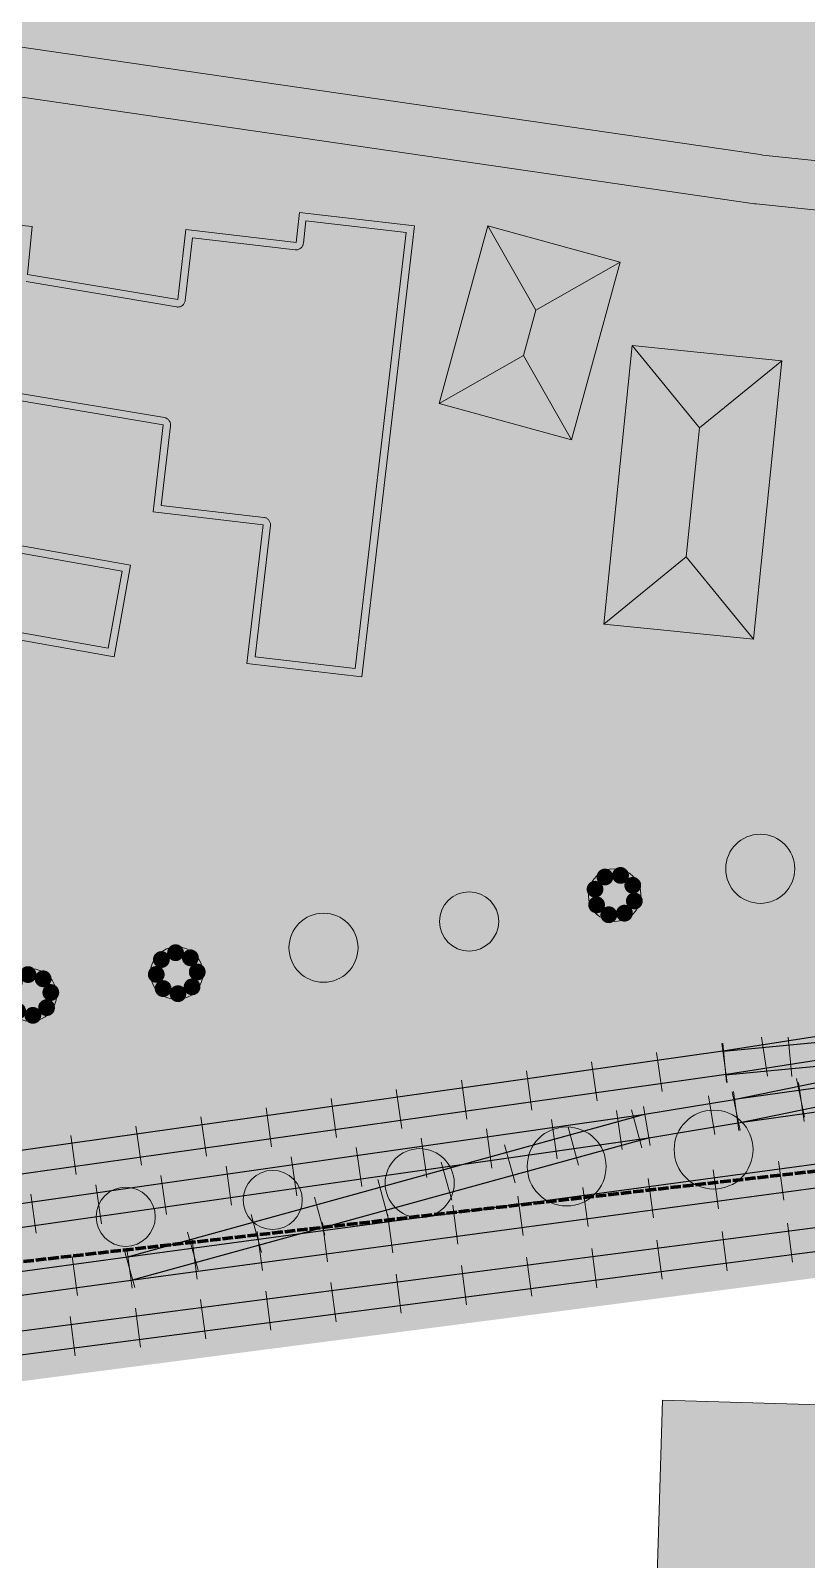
# Model space of a CAD drawing. Header units: metres. Extents: x 305909 to 307171, y 9156037 to 9156671.
# Drawn here: x 306738.5 to 306785.7, y 9156109.5 to 9156202.4 of the extents above; entities that cross this region are included whole.
import ezdxf

# ---------------------------------------------------------------- set-up
doc = ezdxf.new("R2010")
doc.units = ezdxf.units.M
doc.linetypes.add('DASHED2', pattern=[0.762, 0.635, -0.127])
for name, color, linetype, lineweight, true_color in [('B-BANGUNAN_PERDAGANGAN', 7, 'Continuous', 13, 0xde7878), ('B-BANGUNAN_PERMUKIMAN', 7, 'Continuous', 13, 0xf0cd8c), ('B-BAYANGAN', 7, 'Continuous', 0, 0x76786c), ('B-DELINEASI', 7, 'DASHED2', 70, 0xc800c8), ('J-PERKERASAN_JALAN', 7, 'Continuous', 9, 0x989896), ('K-BANGUNAN_LUAR_TAPAK', 7, 'Continuous', 9, 0xdedede), ('K-REL_BALAS', 7, 'Continuous', 0, 0xb0a89c), ('K-REL_BANTALAN', 7, 'Continuous', 9, 0x5a5a5a), ('K-REL_KA', 7, 'Continuous', 25, 0x282828), ('V-POHON_PENEDUH', 7, 'Continuous', 13, 0x288232)]:
    doc.layers.add(name, color=color, linetype=linetype, lineweight=lineweight, true_color=true_color)
doc.layers.add('G-PERKERASAN', color=7, linetype='Continuous')

# ---------------------------------------------------------------- blocks, each defined once
blk = doc.blocks.new('POHON')
at = {"true_color": 0x347638}
h = blk.add_hatch(color=97, dxfattribs=at)
h.dxf.hatch_style = 1
edge = h.paths.add_edge_path()
edge.add_arc((0, 0), 1, 0, 360)
at = {"true_color": 0x3e843e}
h = blk.add_hatch(color=97, dxfattribs=at)
h.dxf.hatch_style = 1
edge = h.paths.add_edge_path()
edge.add_arc((-0.552, 0.552), 0.32, 0, 360)
h = blk.add_hatch(color=97, dxfattribs=at)
h.dxf.hatch_style = 1
edge = h.paths.add_edge_path()
edge.add_arc((0, 0.78), 0.32, 0, 360)
h = blk.add_hatch(color=97, dxfattribs=at)
h.dxf.hatch_style = 1
edge = h.paths.add_edge_path()
edge.add_arc((0.552, 0.552), 0.32, 0, 360)
at = {"true_color": 0x62a556}
h = blk.add_hatch(color=85, dxfattribs=at)
h.dxf.hatch_style = 1
edge = h.paths.add_edge_path()
edge.add_arc((-0.2, 0.22), 0.55, 0, 360)
at = {"true_color": 0x697060}
h = blk.add_hatch(color=251, dxfattribs=at)
h.dxf.hatch_style = 1
edge = h.paths.add_edge_path()
edge.add_arc((0.38, -0.38), 1, 0, 360)
at = {"true_color": 0x3e843e}
h = blk.add_hatch(color=97, dxfattribs=at)
h.dxf.hatch_style = 1
edge = h.paths.add_edge_path()
edge.add_arc((-0.78, 0), 0.32, 0, 360)
h = blk.add_hatch(color=97, dxfattribs=at)
h.dxf.hatch_style = 1
edge = h.paths.add_edge_path()
edge.add_arc((0.78, 0), 0.32, 0, 360)
h = blk.add_hatch(color=97, dxfattribs=at)
h.dxf.hatch_style = 1
edge = h.paths.add_edge_path()
edge.add_arc((-0.552, -0.552), 0.32, 0, 360)
h = blk.add_hatch(color=97, dxfattribs=at)
h.dxf.hatch_style = 1
edge = h.paths.add_edge_path()
edge.add_arc((0.552, -0.552), 0.32, 0, 360)
h = blk.add_hatch(color=97, dxfattribs=at)
h.dxf.hatch_style = 1
edge = h.paths.add_edge_path()
edge.add_arc((0, -0.78), 0.32, 0, 360)
at = {"color": 99, "lineweight": 9, "true_color": 0x235528}
blk.add_circle((0, 0), 1, dxfattribs=at)

msp = doc.modelspace()

# ---------------------------------------------------------------- hatches: boundary and pattern name
at = {"layer": 'B-BANGUNAN_PERDAGANGAN', "true_color": 0xda685f}
h = msp.add_hatch(color=13, dxfattribs=at)
h.dxf.hatch_style = 1
h.paths.add_polyline_path([(306769.283, 9156185.4), (306768.527, 9156182.645), (306763.405, 9156179.728), (306766.368, 9156190.521), (306769.283, 9156185.4)])
at = {"layer": 'B-BANGUNAN_PERDAGANGAN', "true_color": 0xcf635a}
h = msp.add_hatch(color=13, dxfattribs=at)
h.dxf.hatch_style = 1
h.paths.add_polyline_path([(306769.283, 9156185.4), (306766.368, 9156190.521), (306766.368, 9156190.523), (306774.406, 9156188.317), (306769.283, 9156185.4)])
at = {"layer": 'B-BANGUNAN_PERDAGANGAN', "true_color": 0xa54f48}
h = msp.add_hatch(color=15, dxfattribs=at)
h.dxf.hatch_style = 1
h.paths.add_polyline_path([(306771.443, 9156177.522), (306771.442, 9156177.522), (306768.527, 9156182.645), (306769.283, 9156185.4), (306774.406, 9156188.317), (306771.443, 9156177.522)])
at = {"layer": 'B-BANGUNAN_PERDAGANGAN', "true_color": 0xd7675e}
h = msp.add_hatch(color=13, dxfattribs=at)
h.dxf.hatch_style = 1
h.paths.add_polyline_path([(306775.143, 9156183.255), (306779.232, 9156178.242), (306778.436, 9156170.411), (306773.423, 9156166.322), (306775.143, 9156183.255)])
at = {"layer": 'B-BANGUNAN_PERDAGANGAN', "true_color": 0xd3655c}
h = msp.add_hatch(color=13, dxfattribs=at)
h.dxf.hatch_style = 1
h.paths.add_polyline_path([(306784.244, 9156182.331), (306784.244, 9156182.33), (306779.232, 9156178.242), (306775.143, 9156183.255), (306784.244, 9156182.331)])
at = {"layer": 'B-BANGUNAN_PERDAGANGAN', "true_color": 0xb0544d}
h = msp.add_hatch(color=15, dxfattribs=at)
h.dxf.hatch_style = 1
h.paths.add_polyline_path([(306768.527, 9156182.645), (306771.442, 9156177.522), (306763.405, 9156179.728), (306768.527, 9156182.645)])
at = {"layer": 'B-BANGUNAN_PERDAGANGAN', "true_color": 0xa85049}
h = msp.add_hatch(color=15, dxfattribs=at)
h.dxf.hatch_style = 1
h.paths.add_polyline_path([(306778.436, 9156170.411), (306779.232, 9156178.242), (306784.244, 9156182.33), (306782.525, 9156165.398), (306778.436, 9156170.411)])
at = {"layer": 'B-BANGUNAN_PERDAGANGAN', "true_color": 0xac524b}
h = msp.add_hatch(color=15, dxfattribs=at)
h.dxf.hatch_style = 1
h.paths.add_polyline_path([(306778.436, 9156170.411), (306782.525, 9156165.398), (306782.525, 9156165.398), (306773.423, 9156166.322), (306778.436, 9156170.411)])
at = {"layer": 'B-BANGUNAN_PERMUKIMAN', "true_color": 0xd4845c}
h = msp.add_hatch(color=23, dxfattribs=at)
h.dxf.hatch_style = 1
h.paths.add_polyline_path([(306738.355, 9156187.58), (306747.5, 9156186.044), (306747.998, 9156190.306), (306754.692, 9156189.524), (306754.904, 9156191.337), (306761.89, 9156190.521), (306758.69, 9156163.114), (306751.704, 9156163.93), (306752.688, 9156172.359), (306745.994, 9156173.141), (306746.611, 9156178.43), (306737.6, 9156179.944), (306736.745, 9156171.3), (306744.627, 9156169.895), (306743.634, 9156164.327), (306726.568, 9156167.37), (306728.95, 9156191.447), (306738.643, 9156190.488), (306738.355, 9156187.58)])
at = {"layer": 'B-BAYANGAN', "true_color": 0x76786c}
h = msp.add_hatch(color=8, dxfattribs=at)
h.dxf.hatch_style = 1
h.paths.add_polyline_path([(306739.105, 9156186.83), (306748.25, 9156185.294), (306748.748, 9156189.556), (306755.442, 9156188.774), (306755.654, 9156190.587), (306762.64, 9156189.771), (306759.44, 9156162.364), (306752.454, 9156163.18), (306753.438, 9156171.609), (306746.744, 9156172.391), (306747.361, 9156177.68), (306738.35, 9156179.194), (306737.495, 9156170.55), (306745.377, 9156169.145), (306744.384, 9156163.577), (306727.318, 9156166.62), (306729.7, 9156190.697), (306739.393, 9156189.738), (306739.105, 9156186.83)])
h = msp.add_hatch(color=8, dxfattribs=at)
h.dxf.hatch_style = 1
h.paths.add_polyline_path([(306775.458, 9156187.266), (306772.494, 9156176.471), (306764.455, 9156178.678), (306767.418, 9156189.473), (306775.458, 9156187.266)])
h = msp.add_hatch(color=8, dxfattribs=at)
h.dxf.hatch_style = 1
h.paths.add_polyline_path([(306785.295, 9156181.281), (306783.575, 9156164.348), (306774.473, 9156165.272), (306776.193, 9156182.205), (306785.295, 9156181.281)])
h = msp.add_hatch(color=8, dxfattribs=at)
h.dxf.hatch_style = 1
h.paths.add_polyline_path([(306789.632, 9156100.675), (306777.217, 9156101.034), (306777.731, 9156118.39), (306820.341, 9156117.147), (306820.4, 9156119.127), (306852.746, 9156118.186), (306852.261, 9156101.77), (306819.914, 9156102.712), (306820.011, 9156105.997), (306789.817, 9156106.881), (306789.632, 9156100.675)])
at = {"layer": 'G-PERKERASAN', "true_color": 0xe0ded9}
h = msp.add_hatch(color=254, dxfattribs=at)
h.dxf.hatch_style = 1
h.paths.add_polyline_path([(306927.367, 9156200.899), (306914.425, 9156199.401), (306871.946, 9156198.019), (306868.838, 9156144.144), (306843.973, 9156139.654), (306613.966, 9156113.407), (306520.721, 9156109.954), (306490.891, 9156113.339), (306490.891, 9156130.788), (306527.331, 9156127.935), (306527.76, 9156145.94), (306529.801, 9156231.677), (306512.264, 9156228.096), (306490.891, 9156230.233), (306490.891, 9156525.396), (306504.834, 9156523.084), (306572.178, 9156510.306), (306677.166, 9156490.276), (306781.809, 9156471.972), (306833.432, 9156467.309), (306884.355, 9156462.71), (306888.869, 9156462.302), (306927.367, 9156458.335), (306927.367, 9156401.733), (306880.738, 9156410.367), (306872.191, 9156289.958), (306880.063, 9156289.504), (306887.261, 9156399.075), (306927.367, 9156393.311), (306927.367, 9156281.994), (306926.264, 9156282.067), (306926.137, 9156271.641), (306927.367, 9156271.571), (306927.367, 9156261.486), (306927.056, 9156261.509), (306925.118, 9156229.109), (306925.062, 9156229.112), (306925.027, 9156228.301), (306925.75, 9156228.324), (306927.367, 9156240.415), (306927.367, 9156209.547), (306891.749, 9156208.374), (306886.184, 9156208.191), (306882.096, 9156208.056), (306881.637, 9156222), (306879.908, 9156222), (306879.787, 9156200), (306885.632, 9156200.303), (306885.601, 9156199.857), (306906.625, 9156201.392), (306908.7, 9156201.5), (306927.367, 9156203.76), (306927.367, 9156200.899)])
at = {"layer": 'J-PERKERASAN_JALAN', "true_color": 0xa8a8a6}
h = msp.add_hatch(color=253, dxfattribs=at)
h.dxf.hatch_style = 1
h.paths.add_polyline_path([(306644.846, 9156501.891), (306682.628, 9156491.9), (306683.147, 9156491.799), (306683.674, 9156491.767), (306684.2, 9156491.805), (306684.718, 9156491.912), (306685.216, 9156492.086), (306685.687, 9156492.324), (306686.123, 9156492.622), (306686.516, 9156492.975), (306686.858, 9156493.377), (306687.145, 9156493.82), (306687.371, 9156494.297), (306687.532, 9156494.8), (306687.626, 9156495.32), (306695.984, 9156569.63), (306695.989, 9156569.68), (306698.582, 9156595.648), (306698.6, 9156596.174), (306698.548, 9156596.698), (306698.428, 9156597.211), (306698.242, 9156597.704), (306697.992, 9156598.168), (306697.684, 9156598.595), (306697.322, 9156598.978), (306696.913, 9156599.31), (306696.464, 9156599.585), (306695.982, 9156599.799), (306695.477, 9156599.948), (306694.957, 9156600.029), (306670.552, 9156602.201), (306670.518, 9156602.204), (306670.5, 9156602.206), (306670.466, 9156602.21), (306657.245, 9156603.85), (306657.037, 9156603.87), (306645.006, 9156604.728), (306644.988, 9156604.729), (306644.846, 9156604.739), (306644.846, 9156621.261), (306646.404, 9156640), (306649.414, 9156640), (306647.057, 9156611.647), (306647.048, 9156611.12), (306647.108, 9156610.596), (306647.237, 9156610.085), (306647.432, 9156609.595), (306647.689, 9156609.135), (306648.005, 9156608.713), (306648.374, 9156608.336), (306648.789, 9156608.011), (306649.243, 9156607.743), (306649.728, 9156607.538), (306650.236, 9156607.397), (306650.758, 9156607.325), (306657.367, 9156606.854), (306657.419, 9156606.85), (306657.445, 9156606.847), (306657.497, 9156606.842), (306665.344, 9156605.868), (306665.869, 9156605.838), (306666.394, 9156605.877), (306666.909, 9156605.984), (306667.406, 9156606.159), (306667.875, 9156606.397), (306668.309, 9156606.694), (306668.701, 9156607.046), (306669.043, 9156607.446), (306669.329, 9156607.888), (306669.555, 9156608.363), (306669.716, 9156608.864), (306669.81, 9156609.382), (306673.323, 9156640), (306676.343, 9156640), (306672.801, 9156609.131), (306672.776, 9156608.6), (306672.821, 9156608.07), (306672.936, 9156607.551), (306673.119, 9156607.051), (306673.367, 9156606.581), (306673.675, 9156606.147), (306674.037, 9156605.758), (306674.448, 9156605.421), (306674.9, 9156605.141), (306675.385, 9156604.924), (306675.895, 9156604.773), (306676.421, 9156604.69), (306695.455, 9156602.997), (306695.967, 9156602.984), (306696.477, 9156603.037), (306696.976, 9156603.155), (306697.455, 9156603.336), (306697.908, 9156603.576), (306698.326, 9156603.873), (306698.703, 9156604.22), (306699.032, 9156604.613), (306699.309, 9156605.044), (306699.528, 9156605.508), (306699.686, 9156605.996), (306699.78, 9156606.499), (306703.845, 9156640), (306706.867, 9156640), (306702.827, 9156606.709), (306702.798, 9156606.205), (306702.833, 9156605.702), (306702.931, 9156605.207), (306703.09, 9156604.728), (306703.308, 9156604.273), (306703.582, 9156603.849), (306703.907, 9156603.463), (306704.278, 9156603.121), (306704.689, 9156602.828), (306705.134, 9156602.59), (306705.605, 9156602.409), (306706.096, 9156602.289), (306706.597, 9156602.232), (306734.805, 9156600.812), (306735.341, 9156600.821), (306735.872, 9156600.902), (306736.387, 9156601.053), (306736.877, 9156601.271), (306737.333, 9156601.554), (306737.748, 9156601.894), (306738.113, 9156602.288), (306738.422, 9156602.726), (306738.67, 9156603.202), (306738.852, 9156603.707), (306738.964, 9156604.231), (306739.006, 9156604.766), (306739.208, 9156624.77), (306739.214, 9156624.897), (306739.218, 9156624.96), (306739.232, 9156625.087), (306739.378, 9156626.142), (306739.392, 9156626.229), (306739.431, 9156626.4), (306739.456, 9156626.484), (306739.711, 9156627.27), (306739.743, 9156627.363), (306739.812, 9156627.52), (306739.883, 9156627.648), (306739.981, 9156627.788), (306740.042, 9156627.864), (306740.45, 9156628.344), (306740.517, 9156628.418), (306740.644, 9156628.54), (306740.762, 9156628.632), (306740.888, 9156628.713), (306741.022, 9156628.78), (306741.186, 9156628.842), (306741.282, 9156628.871), (306741.894, 9156629.037), (306741.984, 9156629.059), (306742.165, 9156629.09), (306742.257, 9156629.1), (306742.92, 9156629.153), (306742.958, 9156629.155), (306742.978, 9156629.157), (306743.016, 9156629.158), (306746.832, 9156629.316), (306746.832, 9156624.748), (306746.627, 9156624.785), (306746.112, 9156624.811), (306745.599, 9156624.77), (306745.094, 9156624.664), (306744.608, 9156624.494), (306744.148, 9156624.263), (306743.721, 9156623.975), (306743.334, 9156623.634), (306742.995, 9156623.246), (306742.709, 9156622.818), (306742.479, 9156622.357), (306742.311, 9156621.87), (306742.207, 9156621.366), (306742.169, 9156620.852), (306742.009, 9156605.084), (306742.036, 9156604.578), (306742.127, 9156604.079), (306742.281, 9156603.595), (306742.494, 9156603.135), (306742.764, 9156602.705), (306743.086, 9156602.313), (306743.455, 9156601.965), (306743.865, 9156601.667), (306744.31, 9156601.423), (306744.782, 9156601.237), (306745.274, 9156601.112), (306745.778, 9156601.051), (306746.285, 9156601.053), (306746.832, 9156601.091), (306746.832, 9156598.084), (306740.557, 9156597.65), (306740.55, 9156597.65), (306739.623, 9156597.584), (306739.502, 9156597.579), (306739.441, 9156597.578), (306739.32, 9156597.581), (306705.781, 9156599.269), (306705.274, 9156599.263), (306704.772, 9156599.192), (306704.283, 9156599.059), (306703.815, 9156598.864), (306703.375, 9156598.612), (306702.971, 9156598.307), (306702.609, 9156597.952), (306702.294, 9156597.555), (306702.032, 9156597.121), (306701.827, 9156596.658), (306701.682, 9156596.172), (306701.6, 9156595.672), (306698.971, 9156569.354), (306698.97, 9156569.345), (306698.968, 9156569.32), (306690.454, 9156493.625), (306690.43, 9156493.089), (306690.478, 9156492.555), (306690.597, 9156492.032), (306690.785, 9156491.529), (306691.038, 9156491.057), (306691.353, 9156490.622), (306691.723, 9156490.233), (306692.141, 9156489.897), (306692.601, 9156489.621), (306693.093, 9156489.408), (306693.61, 9156489.263), (306746.584, 9156478.174), (306746.832, 9156478.131), (306746.832, 9156474.899), (306746.254, 9156474.979), (306746.187, 9156474.99), (306746.147, 9156474.997), (306746.081, 9156475.01), (306693.923, 9156485.928), (306693.42, 9156486.001), (306692.911, 9156486.008), (306692.406, 9156485.952), (306691.912, 9156485.831), (306691.437, 9156485.649), (306690.989, 9156485.409), (306690.575, 9156485.113), (306690.202, 9156484.767), (306689.876, 9156484.377), (306689.603, 9156483.949), (306689.385, 9156483.489), (306689.228, 9156483.005), (306689.134, 9156482.506), (306680.222, 9156410.677), (306675.974, 9156376.463), (306675.956, 9156376.284), (306671.777, 9156323.14), (306671.77, 9156322.633), (306671.826, 9156322.13), (306671.946, 9156321.638), (306672.127, 9156321.165), (306672.366, 9156320.718), (306672.66, 9156320.305), (306673.003, 9156319.933), (306673.391, 9156319.607), (306673.817, 9156319.333), (306674.274, 9156319.115), (306674.755, 9156318.956), (306675.252, 9156318.859), (306742.855, 9156310.121), (306742.925, 9156310.112), (306746.832, 9156309.677), (306746.832, 9156306.458), (306742.535, 9156306.936), (306742.507, 9156306.939), (306675.118, 9156315.65), (306674.596, 9156315.683), (306674.073, 9156315.648), (306673.56, 9156315.544), (306673.065, 9156315.375), (306672.596, 9156315.142), (306672.162, 9156314.85), (306671.769, 9156314.504), (306671.425, 9156314.109), (306671.135, 9156313.673), (306670.905, 9156313.203), (306670.738, 9156312.706), (306670.638, 9156312.193), (306658.158, 9156215.036), (306658.126, 9156214.508), (306658.163, 9156213.981), (306658.269, 9156213.463), (306658.443, 9156212.964), (306658.681, 9156212.492), (306658.979, 9156212.056), (306659.333, 9156211.663), (306659.734, 9156211.32), (306660.178, 9156211.032), (306660.656, 9156210.806), (306661.159, 9156210.645), (306661.679, 9156210.551), (306720.042, 9156203.993), (306720.074, 9156203.989), (306720.09, 9156203.987), (306720.122, 9156203.983), (306746.832, 9156200.101), (306746.832, 9156197.07), (306725.61, 9156200.154), (306725.102, 9156200.195), (306724.593, 9156200.171), (306724.091, 9156200.082), (306723.604, 9156199.931), (306723.141, 9156199.719), (306722.709, 9156199.45), (306722.314, 9156199.127), (306721.963, 9156198.758), (306721.662, 9156198.346), (306721.416, 9156197.9), (306721.229, 9156197.426), (306721.103, 9156196.932), (306721.041, 9156196.427), (306718.22, 9156147.695), (306718.204, 9156147.573), (306718.081, 9156147.572), (306715.348, 9156147.731), (306715.226, 9156147.746), (306715.225, 9156147.869), (306718.092, 9156197.386), (306718.089, 9156197.891), (306718.023, 9156198.392), (306717.894, 9156198.88), (306717.704, 9156199.349), (306717.457, 9156199.789), (306717.156, 9156200.195), (306716.807, 9156200.56), (306716.414, 9156200.878), (306715.985, 9156201.144), (306715.525, 9156201.354), (306715.043, 9156201.504), (306714.545, 9156201.592), (306655.828, 9156208.19), (306655.755, 9156208.199), (306655.718, 9156208.205), (306655.646, 9156208.217), (306644.846, 9156210.245), (306644.846, 9156213.297), (306650.508, 9156212.234), (306651.047, 9156212.17), (306651.589, 9156212.18), (306652.125, 9156212.263), (306652.645, 9156212.418), (306653.139, 9156212.642), (306653.598, 9156212.93), (306654.014, 9156213.278), (306654.38, 9156213.679), (306654.687, 9156214.126), (306654.931, 9156214.611), (306655.108, 9156215.124), (306655.213, 9156215.656), (306667.626, 9156312.291), (306667.658, 9156312.83), (306667.618, 9156313.369), (306667.505, 9156313.897), (306667.322, 9156314.406), (306667.072, 9156314.885), (306666.76, 9156315.326), (306666.391, 9156315.721), (306665.973, 9156316.063), (306665.512, 9156316.345), (306665.017, 9156316.562), (306664.498, 9156316.711), (306663.963, 9156316.789), (306650.646, 9156317.806), (306650.624, 9156317.808), (306650.61, 9156317.809), (306650.587, 9156317.811), (306644.846, 9156318.383), (306644.846, 9156321.599), (306650.851, 9156321.001), (306650.943, 9156320.993), (306664.514, 9156319.956), (306665.037, 9156319.95), (306665.556, 9156320.013), (306666.062, 9156320.142), (306666.547, 9156320.337), (306667.002, 9156320.593), (306667.42, 9156320.906), (306667.794, 9156321.271), (306668.117, 9156321.681), (306668.384, 9156322.131), (306668.59, 9156322.611), (306668.732, 9156323.114), (306668.807, 9156323.631), (306672.973, 9156376.62), (306672.977, 9156376.665), (306672.98, 9156376.687), (306672.985, 9156376.732), (306676.578, 9156405.674), (306676.609, 9156406.191), (306676.572, 9156406.708), (306676.469, 9156407.216), (306676.301, 9156407.706), (306676.071, 9156408.17), (306675.783, 9156408.6), (306675.442, 9156408.99), (306675.054, 9156409.333), (306674.624, 9156409.622), (306674.161, 9156409.854), (306673.672, 9156410.023), (306673.164, 9156410.128), (306650.07, 9156413.368), (306649.949, 9156413.393), (306649.958, 9156413.515), (306650.338, 9156416.227), (306650.364, 9156416.348), (306650.486, 9156416.338), (306673.408, 9156413.124), (306673.935, 9156413.085), (306674.463, 9156413.116), (306674.982, 9156413.216), (306675.483, 9156413.384), (306675.957, 9156413.617), (306676.397, 9156413.91), (306676.795, 9156414.259), (306677.142, 9156414.657), (306677.435, 9156415.097), (306677.667, 9156415.572), (306677.834, 9156416.073), (306677.933, 9156416.592), (306686.301, 9156484.039), (306686.331, 9156484.559), (306686.293, 9156485.08), (306686.188, 9156485.591), (306686.018, 9156486.084), (306685.784, 9156486.55), (306685.492, 9156486.982), (306685.146, 9156487.373), (306684.752, 9156487.715), (306684.317, 9156488.003), (306683.849, 9156488.232), (306683.354, 9156488.398), (306644.846, 9156498.581), (306644.846, 9156501.891)])
h = msp.add_hatch(color=253, dxfattribs=at)
h.dxf.hatch_style = 1
h.paths.add_polyline_path([(306746.832, 9156200.101), (306782.931, 9156194.856), (306783.093, 9156194.835), (306806.23, 9156192.431), (306865.854, 9156186.243), (306866.388, 9156186.223), (306866.919, 9156186.275), (306867.439, 9156186.397), (306867.938, 9156186.587), (306868.407, 9156186.842), (306868.838, 9156187.157), (306869.223, 9156187.527), (306869.556, 9156187.945), (306869.83, 9156188.403), (306870.04, 9156188.894), (306870.184, 9156189.408), (306870.257, 9156189.937), (306869.849, 9156184.223), (306869.847, 9156184.185), (306869.543, 9156179.003), (306869.541, 9156179.511), (306869.474, 9156180.015), (306869.343, 9156180.506), (306869.152, 9156180.977), (306868.902, 9156181.42), (306868.598, 9156181.827), (306868.245, 9156182.193), (306867.848, 9156182.511), (306867.414, 9156182.776), (306866.951, 9156182.984), (306866.464, 9156183.131), (306865.963, 9156183.216), (306805.921, 9156189.447), (306782.691, 9156191.861), (306782.651, 9156191.866), (306782.631, 9156191.868), (306782.59, 9156191.874), (306746.832, 9156197.07), (306746.832, 9156200.101)])
at = {"layer": 'K-BANGUNAN_LUAR_TAPAK', "true_color": 0xececea}
h = msp.add_hatch(color=7, dxfattribs=at)
h.dxf.hatch_style = 1
h.paths.add_polyline_path([(306788.882, 9156101.425), (306776.467, 9156101.784), (306776.981, 9156119.14), (306819.591, 9156117.897), (306819.65, 9156119.877), (306851.996, 9156118.936), (306851.511, 9156102.52), (306819.164, 9156103.462), (306819.261, 9156106.747), (306789.067, 9156107.631), (306788.882, 9156101.425)])
at = {"layer": 'K-REL_BALAS', "true_color": 0xbeb8ae}
h = msp.add_hatch(color=9, dxfattribs=at)
h.dxf.hatch_style = 1
h.paths.add_polyline_path([(306482.161, 9156097.69), (306501.605, 9156097.161), (306542.586, 9156099.524), (306542.389, 9156102.187), (306542.282, 9156103.623), (306568.72, 9156105.583), (306591.588, 9156108.692), (306569.682, 9156106.674), (306569.612, 9156106.669), (306569.549, 9156106.666), (306569.479, 9156106.664), (306524.347, 9156106.469), (306524.303, 9156106.47), (306524.264, 9156106.471), (306524.22, 9156106.472), (306482.161, 9156108.597), (306482.161, 9156113.243), (306482.947, 9156113.203), (306482.161, 9156113.255), (306482.161, 9156117.905), (306520.136, 9156115.405), (306566.875, 9156114.978), (306613.861, 9156118.419), (306780.42, 9156141.945), (306829.435, 9156149.588), (306829.435, 9156141.095), (306798.465, 9156136.759), (306829.435, 9156140.936), (306829.435, 9156132.191), (306677.953, 9156112.489), (306592.693, 9156100.464), (306592.687, 9156100.464), (306592.682, 9156100.463), (306592.676, 9156100.462), (306557.241, 9156095.728), (306557.181, 9156095.721), (306557.127, 9156095.716), (306557.067, 9156095.712), (306501.774, 9156092.523), (306501.706, 9156092.52), (306501.645, 9156092.519), (306501.577, 9156092.52), (306482.161, 9156093.048), (306482.161, 9156097.69)])

# ---------------------------------------------------------------- linework, layer by layer
at = {"layer": 'B-BANGUNAN_PERDAGANGAN', "color": 29, "lineweight": 9, "true_color": 0x69322e}
for p, q in [((306766.368, 9156190.521), (306769.283, 9156185.4)), ((306774.406, 9156188.317), (306769.283, 9156185.4)), ((306769.283, 9156185.4), (306768.527, 9156182.645)), ((306775.143, 9156183.255), (306779.232, 9156178.242)), ((306763.405, 9156179.728), (306768.527, 9156182.645)), ((306771.442, 9156177.522), (306768.527, 9156182.645)), ((306784.244, 9156182.33), (306779.232, 9156178.242)), ((306778.436, 9156170.411), (306779.232, 9156178.242)), ((306773.423, 9156166.322), (306778.436, 9156170.411)), ((306782.525, 9156165.398), (306778.436, 9156170.411))]:
    msp.add_line(p, q, dxfattribs=at)
at = {"layer": 'B-BANGUNAN_PERDAGANGAN', "color": 29, "lineweight": 13, "true_color": 0x69322e}
for points in [[(306774.408, 9156188.316), (306771.444, 9156177.521), (306763.405, 9156179.728), (306766.368, 9156190.523), (306774.408, 9156188.316)], [(306784.244, 9156182.331), (306782.525, 9156165.398), (306773.423, 9156166.322), (306775.143, 9156183.255), (306784.244, 9156182.331)]]:
    msp.add_lwpolyline(points, close=True, dxfattribs=at)
at = {"layer": 'B-BANGUNAN_PERMUKIMAN', "color": 27, "lineweight": 13, "true_color": 0x744832}
msp.add_lwpolyline([(306738.355, 9156187.58), (306747.5, 9156186.044), (306747.998, 9156190.306), (306754.692, 9156189.524), (306754.904, 9156191.337), (306761.89, 9156190.521), (306758.69, 9156163.114), (306751.704, 9156163.93), (306752.688, 9156172.359), (306745.994, 9156173.141), (306746.611, 9156178.43), (306737.6, 9156179.944), (306736.745, 9156171.3), (306744.627, 9156169.895), (306743.634, 9156164.327), (306726.568, 9156167.37), (306728.95, 9156191.447), (306738.643, 9156190.488), (306738.355, 9156187.58)], close=True, dxfattribs=at)
at = {"layer": 'B-BANGUNAN_PERMUKIMAN', "color": 21, "lineweight": 9, "true_color": 0xfa9b6c}
for points in [[(306738.281, 9156187.137), (306747.426, 9156185.6), (306747.468, 9156185.595), (306747.511, 9156185.594), (306747.554, 9156185.597), (306747.596, 9156185.604), (306747.638, 9156185.615), (306747.678, 9156185.63), (306747.716, 9156185.649), (306747.753, 9156185.671), (306747.787, 9156185.697), (306747.819, 9156185.726), (306747.848, 9156185.758), (306747.873, 9156185.792), (306747.896, 9156185.829), (306747.914, 9156185.867), (306747.929, 9156185.908), (306747.94, 9156185.949), (306747.947, 9156185.991), (306748.393, 9156189.806), (306754.64, 9156189.077), (306754.684, 9156189.074), (306754.728, 9156189.075), (306754.772, 9156189.081), (306754.815, 9156189.091), (306754.857, 9156189.105), (306754.897, 9156189.123), (306754.935, 9156189.145), (306754.971, 9156189.171), (306755.004, 9156189.2), (306755.035, 9156189.232), (306755.061, 9156189.267), (306755.085, 9156189.305), (306755.104, 9156189.344), (306755.12, 9156189.386), (306755.132, 9156189.428), (306755.139, 9156189.472), (306755.298, 9156190.837), (306761.391, 9156190.126), (306758.296, 9156163.614), (306752.203, 9156164.325), (306753.135, 9156172.307), (306753.138, 9156172.351), (306753.136, 9156172.395), (306753.131, 9156172.439), (306753.121, 9156172.482), (306753.107, 9156172.524), (306753.088, 9156172.564), (306753.066, 9156172.602), (306753.041, 9156172.638), (306753.012, 9156172.672), (306752.98, 9156172.702), (306752.945, 9156172.729), (306752.907, 9156172.752), (306752.867, 9156172.772), (306752.826, 9156172.787), (306752.784, 9156172.799), (306752.74, 9156172.806), (306746.493, 9156173.535), (306747.058, 9156178.378), (306747.061, 9156178.423), (306747.06, 9156178.469), (306747.053, 9156178.514), (306747.043, 9156178.558), (306747.028, 9156178.601), (306747.008, 9156178.642), (306746.984, 9156178.682), (306746.957, 9156178.718), (306746.926, 9156178.751), (306746.892, 9156178.782), (306746.855, 9156178.808), (306746.815, 9156178.831), (306746.774, 9156178.85), (306746.731, 9156178.864), (306746.686, 9156178.874), (306737.675, 9156180.388)], [(306736.666, 9156170.857), (306744.105, 9156169.531), (306743.27, 9156164.849), (306727.057, 9156167.74)]]:
    msp.add_lwpolyline(points, dxfattribs=at)
at = {"layer": 'B-DELINEASI'}
msp.add_lwpolyline([(306572.178, 9156510.306), (306677.166, 9156490.276), (306781.809, 9156471.972), (306888.869, 9156462.302), (307002.836, 9156450.56), (307044.811, 9156445.344), (307040.22, 9156386.794), (307034.792, 9156282.996), (307033.552, 9156256.861), (307033.552, 9156224.798), (307008.361, 9156221.849), (306994.202, 9156219.777), (306994.202, 9156214.251), (306986.259, 9156211.833), (306955.522, 9156207.689), (306947.234, 9156203.199), (306914.425, 9156199.401), (306871.946, 9156198.019), (306868.838, 9156144.144), (306843.973, 9156139.654), (306613.966, 9156113.407)], dxfattribs=at)
at = {"layer": 'J-PERKERASAN_JALAN', "color": 8, "lineweight": 13, "true_color": 0x787876}
for points in [[(306720.122, 9156203.983), (306782.931, 9156194.856), (306783.093, 9156194.835), (306806.23, 9156192.431)], [(306805.921, 9156189.447), (306782.691, 9156191.861), (306782.651, 9156191.866), (306782.631, 9156191.868), (306782.59, 9156191.874), (306725.61, 9156200.154)]]:
    msp.add_lwpolyline(points, dxfattribs=at)
at = {"layer": 'K-BANGUNAN_LUAR_TAPAK', "color": 253, "lineweight": 9, "true_color": 0xb0b0ae}
msp.add_lwpolyline([(306788.882, 9156101.425), (306776.467, 9156101.784), (306776.981, 9156119.14), (306819.591, 9156117.897), (306819.65, 9156119.877), (306851.996, 9156118.936), (306851.511, 9156102.52), (306819.164, 9156103.462), (306819.261, 9156106.747), (306789.067, 9156107.631), (306788.882, 9156101.425)], close=True, dxfattribs=at)
at = {"layer": 'K-REL_BANTALAN'}
for points in [[(306780.592, 9156140.838), (306780.928, 9156138.461)], [(306780.873, 9156138.455), (306780.647, 9156140.844)], [(306783.012, 9156141.215), (306783.381, 9156138.844)], [(306784.855, 9156138.832), (306784.629, 9156141.221)], [(306772.671, 9156139.719), (306773.006, 9156137.343)], [(306776.631, 9156140.278), (306776.967, 9156137.902)], [(306764.749, 9156138.6), (306765.085, 9156136.224)], [(306768.71, 9156139.16), (306769.046, 9156136.783)], [(306785.626, 9156136.348), (306785.145, 9156138.699)], [(306785.595, 9156136.088), (306785.262, 9156138.465)], [(306760.789, 9156138.041), (306761.124, 9156135.664)], [(306780.173, 9156135.289), (306779.779, 9156137.656)], [(306781.708, 9156135.546), (306781.226, 9156137.897)], [(306781.633, 9156135.533), (306781.301, 9156137.91)], [(306752.867, 9156136.922), (306753.203, 9156134.545)], [(306756.828, 9156137.481), (306757.164, 9156135.105)], [(306774.53, 9156134.388), (306774.191, 9156136.764)], [(306775.731, 9156134.488), (306775.094, 9156136.801)], [(306776.228, 9156134.631), (306775.833, 9156136.998)], [(306744.946, 9156135.803), (306745.282, 9156133.427)], [(306748.907, 9156136.362), (306749.242, 9156133.986)], [(306770.571, 9156133.823), (306770.232, 9156136.199)], [(306771.875, 9156133.426), (306771.238, 9156135.739)], [(306740.985, 9156135.244), (306741.321, 9156132.867)], [(306762.651, 9156132.693), (306762.312, 9156135.069)], [(306766.611, 9156133.258), (306766.272, 9156135.634)], [(306754.731, 9156131.563), (306754.392, 9156133.939)], [(306758.691, 9156132.128), (306758.352, 9156134.504)], [(306768.019, 9156132.364), (306767.381, 9156134.677)], [(306750.771, 9156130.998), (306750.432, 9156133.374)], [(306764.162, 9156131.302), (306763.525, 9156133.615)], [(306780.399, 9156130.771), (306780.078, 9156133.149)], [(306784.363, 9156131.305), (306784.042, 9156133.684)], [(306742.851, 9156129.868), (306742.512, 9156132.244)], [(306746.811, 9156130.433), (306746.472, 9156132.809)], [(306760.306, 9156130.24), (306759.668, 9156132.553)], [(306772.471, 9156129.701), (306772.15, 9156132.08)], [(306776.435, 9156130.236), (306776.114, 9156132.615)], [(306738.891, 9156129.303), (306738.552, 9156131.679)], [(306756.449, 9156129.178), (306755.812, 9156131.491)], [(306768.506, 9156129.167), (306768.186, 9156131.545)], [(306752.593, 9156128.116), (306751.956, 9156130.429)], [(306760.578, 9156128.098), (306760.257, 9156130.476)], [(306764.542, 9156128.632), (306764.222, 9156131.011)], [(306748.736, 9156127.054), (306748.099, 9156129.367)], [(306752.65, 9156127.028), (306752.329, 9156129.407)], [(306756.614, 9156127.563), (306756.293, 9156129.941)], [(306780.928, 9156127.011), (306780.618, 9156129.391)], [(306784.894, 9156127.527), (306784.585, 9156129.907)], [(306744.88, 9156125.991), (306744.243, 9156128.305)], [(306744.722, 9156125.959), (306744.401, 9156128.338)], [(306748.686, 9156126.494), (306748.365, 9156128.872)], [(306772.994, 9156125.979), (306772.685, 9156128.359)], [(306776.961, 9156126.495), (306776.651, 9156128.875)], [(306741.404, 9156125.508), (306741.08, 9156127.886)], [(306765.061, 9156124.947), (306764.752, 9156127.327)], [(306769.028, 9156125.463), (306768.718, 9156127.843)], [(306761.095, 9156124.432), (306760.785, 9156126.812)], [(306753.161, 9156123.4), (306752.852, 9156125.78)], [(306757.128, 9156123.916), (306756.818, 9156126.296)], [(306745.228, 9156122.368), (306744.919, 9156124.748)], [(306749.195, 9156122.884), (306748.885, 9156125.264)], [(306741.262, 9156121.852), (306740.952, 9156124.232)]]:
    msp.add_lwpolyline(points, dxfattribs=at)
at = {"layer": 'K-REL_KA'}
for points in [[(306780.659, 9156140.363), (306614.032, 9156116.828), (306566.926, 9156113.377), (306520.076, 9156113.805), (306476.941, 9156116.645), (306436.377, 9156123.317), (306409.762, 9156129.689), (306382.783, 9156138.125), (306321.591, 9156161.937), (306270.827, 9156190.657), (306233.836, 9156215.587), (306193.238, 9156249.589), (306166.211, 9156275.985), (306142.028, 9156303.414), (306105.362, 9156353.85), (306090.557, 9156379.779), (306075.643, 9156410.93), (306041.702, 9156495.165), (306017.185, 9156566.43)], [(306012.06, 9156564.83), (306036.909, 9156493.311), (306070.514, 9156409.884), (306086.269, 9156377.867), (306102.418, 9156350.409), (306137.361, 9156301.192), (306162.795, 9156272.431), (306189.769, 9156245.724), (306230.45, 9156211.496), (306269.389, 9156186.193), (306321.24, 9156155.611), (306383.081, 9156133.328), (306407.521, 9156125.674), (306434.52, 9156118.808), (306481.453, 9156111.677), (306524.354, 9156109.51), (306569.434, 9156109.704), (306621.637, 9156114.513), (306775.929, 9156136.527)], [(306677.548, 9156115.502), (306870.393, 9156140.583), (307006.69, 9156161.441)], [(306677.734, 9156114.074), (306870.587, 9156139.156), (306870.603, 9156139.158), (307006.908, 9156160.018)], [(306744.465, 9156127.862), (306870.616, 9156144.875), (306921.603, 9156152.712)], [(306744.658, 9156126.435), (306870.816, 9156143.449), (306870.829, 9156143.451), (306921.822, 9156151.289)], [(306834.465, 9156148.753), (306780.649, 9156140.361)], [(306781.323, 9156137.427), (306808.55, 9156143), (306834.42, 9156148.744)], [(306834.687, 9156147.33), (306780.871, 9156138.938)], [(306781.611, 9156136.016), (306808.845, 9156141.59), (306808.856, 9156141.593), (306834.732, 9156147.339)], [(306780.692, 9156140.366), (306808.632, 9156143.013), (306808.648, 9156143.014), (306834.617, 9156144.889)], [(306781.367, 9156137.435), (306834.569, 9156144.884)], [(306780.828, 9156138.933), (306808.76, 9156141.578), (306834.72, 9156143.453)], [(306781.567, 9156136.009), (306834.768, 9156143.458)], [(306780.861, 9156138.937), (306614.209, 9156115.398)], [(306775.912, 9156136.525), (306781.348, 9156137.432)], [(306744.37, 9156127.843), (306775.839, 9156136.509)], [(306776.149, 9156135.104), (306781.585, 9156136.011)], [(306621.823, 9156113.085), (306776.132, 9156135.102)], [(306744.752, 9156126.454), (306776.222, 9156135.121)], [(306709.437, 9156123.096), (306744.464, 9156127.862)], [(306709.631, 9156121.67), (306744.658, 9156126.435)]]:
    msp.add_lwpolyline(points, dxfattribs=at)

# ---------------------------------------------------------------- block references
at = {"layer": 'V-POHON_PENEDUH'}
for p, xscale, yscale, rotation in [((306782.935, 9156151.448), 2.1, 2.1, 357.9501205615928), ((306774.078, 9156149.849), 1.6, 1.6, 163.358467550253), ((306765.221, 9156148.25), 1.8, 1.8, 23.98411255480612), ((306756.364, 9156146.651), 2.1, 2.1, 30.1473094444265), ((306747.436, 9156145.102), 1.6, 1.6, 228.3982222667614), ((306738.534, 9156143.779), 1.6, 1.6, 96.81243254099708), ((306780.098, 9156134.378), 2.4, 2.4, 236.3433985278053), ((306771.156, 9156133.358), 2.4, 2.4, 349.3124632716697), ((306753.272, 9156131.317), 1.8, 1.8, 123.3736651502908), ((306762.214, 9156132.337), 2.1, 2.1, 247.5870248486489), ((306744.33, 9156130.297), 1.8, 1.8, 145.6911751344629)]:
    msp.add_blockref('POHON', p, dxfattribs=dict(at, xscale=xscale, yscale=yscale, rotation=rotation))

doc.saveas('drawing.dxf')
